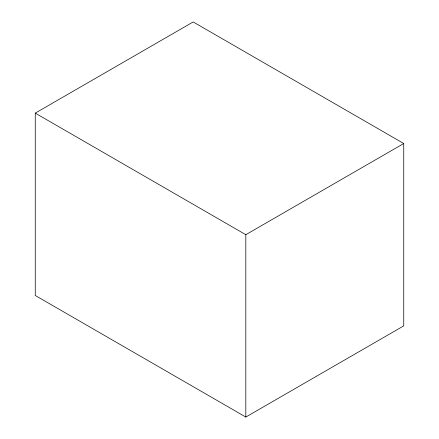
<?xml version="1.0" encoding="UTF-8"?>
<svg xmlns="http://www.w3.org/2000/svg" width="439" height="439" viewBox="0 0 439 439"><rect width="100%" height="100%" fill="white"/><g stroke="black" fill="none" stroke-linecap="round" stroke-linejoin="round"><path stroke-width="0.66" d="M35.257 113.125L193.182 21.95L403.743 143.52L403.743 325.875L245.818 417.05L35.257 295.48L35.257 113.125L245.818 234.695L403.743 143.52M245.818 234.695L245.818 417.05"/></g></svg>
